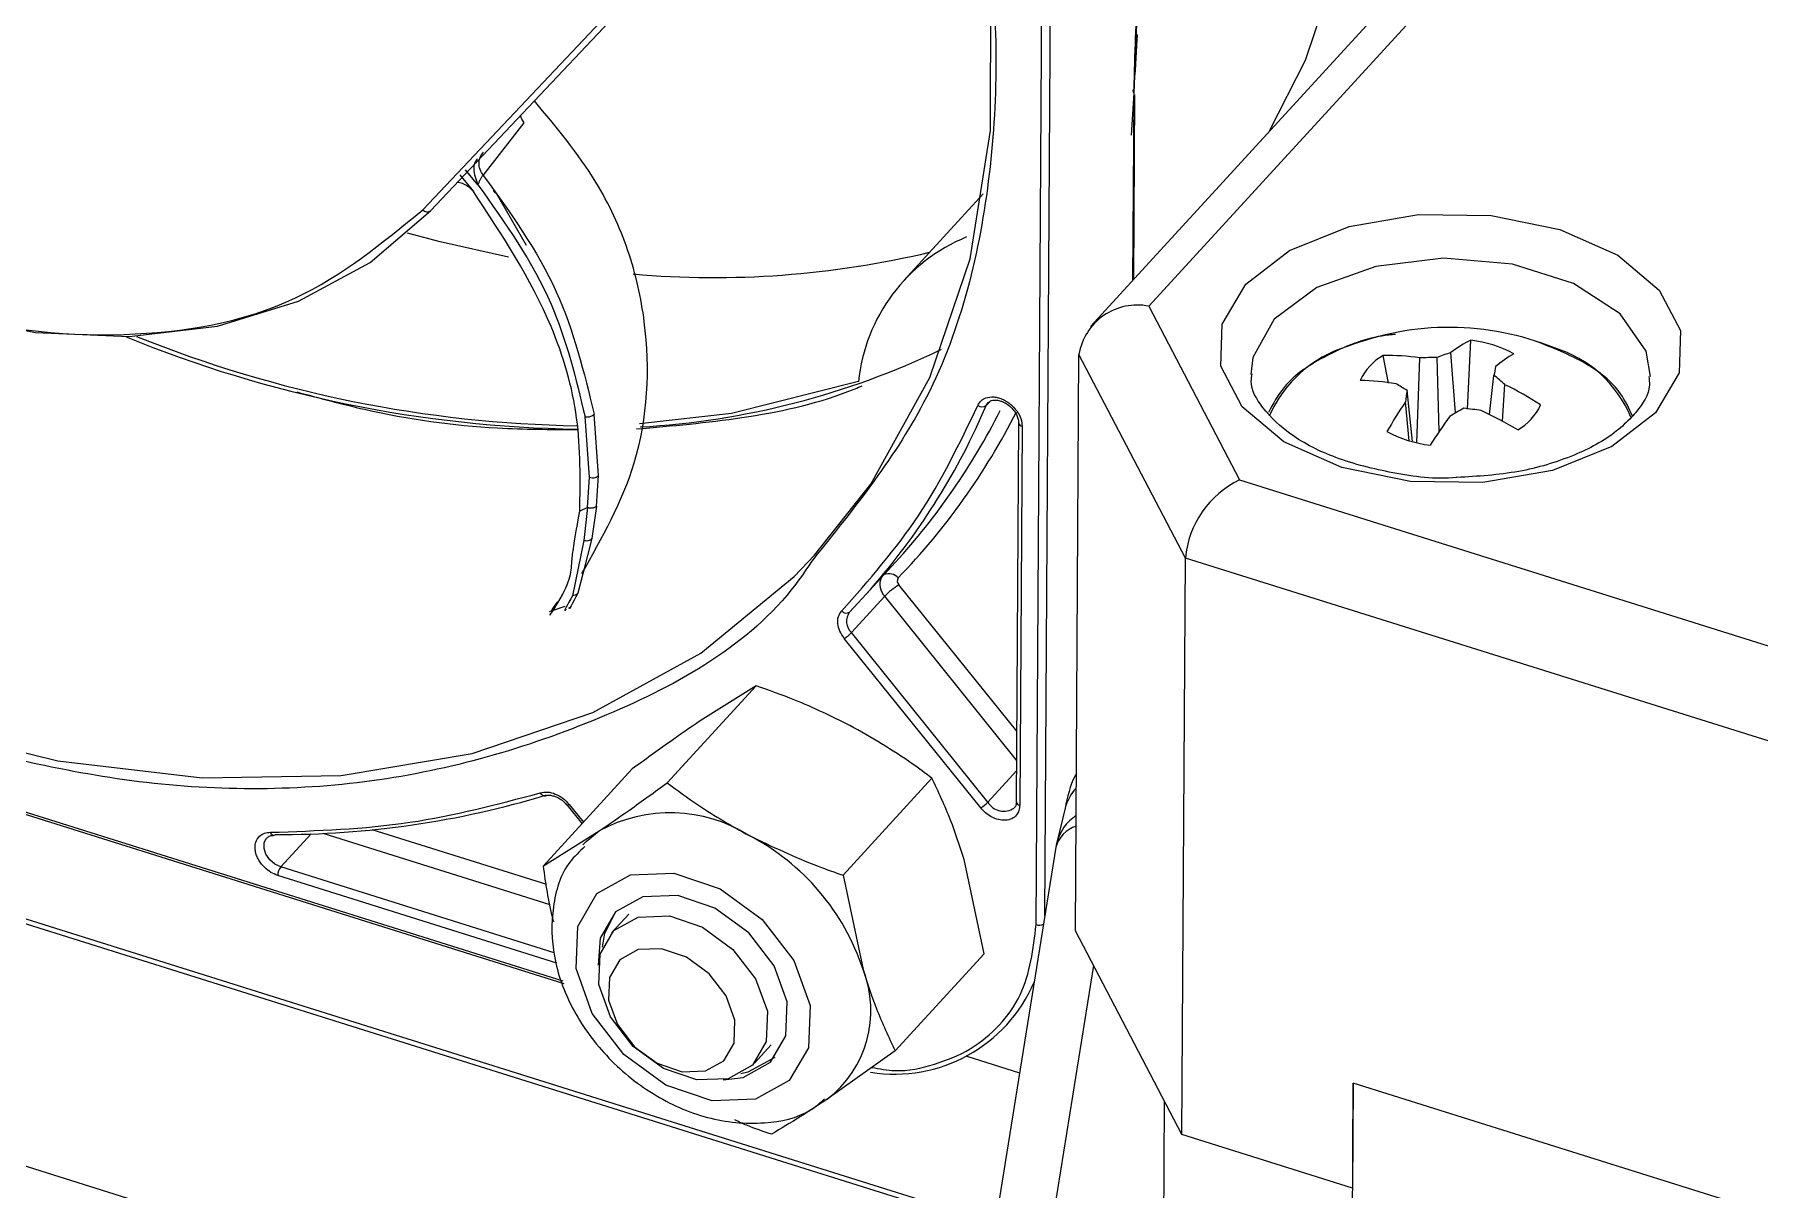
# Model space of a CAD drawing. Header units: millimetres. Extents: x -11 to 294, y 0 to 216.
# Drawn here: x 166.16 to 175.08, y 154.26 to 160.23 of the extents above; entities that cross this region are included whole.
import ezdxf

# ---------------------------------------------------------------- set-up
doc = ezdxf.new("R2010")
doc.units = ezdxf.units.MM

msp = doc.modelspace()

# ---------------------------------------------------------------- linework, layer by layer
at = {"color": 7, "linetype": 'Continuous', "lineweight": 25}
for p, q in [((176.9702, 164.5549), (171.6203, 158.7202)), ((177.1632, 164.5413), (171.922, 158.8251)), ((171.3397, 155.6276), (171.3928, 164.2977)), ((168.1679, 159.3232), (170.6543, 161.9564)), ((168.2079, 159.3176), (170.6944, 161.9508)), ((171.8655, 160.4657), (171.8454, 159.9268)), ((171.8454, 159.9268), (171.8313, 159.7086)), ((171.8446, 158.9648), (171.8504, 159.9178)), ((168.4809, 159.5017), (168.6929, 159.7737)), ((168.36, 159.5045), (168.43, 159.4174)), ((168.4529, 159.4532), (168.3895, 159.5302)), ((168.5469, 159.4097), (168.702, 159.1412)), ((171.0652, 159.4063), (170.6548, 158.9587)), ((171.922, 158.8251), (172.3921, 157.9266)), ((173.5704, 158.2934), (173.5877, 158.6493)), ((171.543, 155.5955), (171.5612, 158.5759)), ((172.1119, 157.5231), (171.5612, 158.5759)), ((173.162, 158.4273), (173.1345, 158.5705)), ((173.3083, 158.1192), (173.3239, 158.5577)), ((173.4241, 158.1775), (173.4141, 158.5596)), ((173.508, 158.2731), (173.4843, 158.5856)), ((173.6842, 158.2649), (173.7076, 158.4674)), ((173.2863, 158.1247), (173.2579, 158.3893)), ((173.7509, 158.2305), (173.7645, 158.4194)), ((169.0762, 157.9503), (169.0539, 158.2676)), ((173.2694, 158.1294), (173.2499, 158.3299)), ((169.0295, 157.9405), (169.0071, 158.2528)), ((171.2493, 158.2219), (171.2374, 156.2617)), ((171.267, 158.2046), (171.2551, 156.2445)), ((171.1288, 154.0815), (158.8883, 157.9253)), ((169.0198, 157.7843), (169.0295, 157.9405)), ((169.0663, 157.7917), (169.0762, 157.9503)), ((172.3921, 157.9266), (182.2414, 154.8337)), ((160.9884, 157.8065), (168.8978, 155.3228)), ((169.0198, 157.7843), (168.9798, 157.7648)), ((169.0198, 157.7843), (169.0015, 157.6133)), ((169.0663, 157.7917), (169.0424, 157.6233)), ((169.0015, 157.6132), (168.9424, 157.3281)), ((170.4398, 157.313), (170.612, 157.5008)), ((172.0937, 154.5428), (172.1119, 157.5231)), ((182.205, 154.3537), (172.1119, 157.5231)), ((168.995, 157.441), (168.9689, 157.3408)), ((168.8231, 157.2457), (168.9041, 157.274)), ((170.3844, 157.1372), (170.5566, 157.325)), ((171.0537, 156.2309), (170.3478, 157.1075)), ((171.0903, 156.2606), (170.3844, 157.1372)), ((169.4315, 156.3612), (169.8913, 156.8627)), ((169.8913, 156.8627), (169.6024, 156.6813)), ((168.7916, 155.9307), (169.2514, 156.4322)), ((170.3411, 155.8831), (170.801, 156.3846)), ((168.9146, 156.2451), (168.9145, 156.2452)), ((168.9146, 156.2451), (168.9919, 156.1491)), ((171.4896, 156.2294), (171.4471, 156.0526)), ((168.7916, 155.9307), (169.0805, 156.1121)), ((171.4421, 156.0276), (170.2056, 148.3464)), ((171.0707, 155.476), (170.9669, 155.9642)), ((170.3411, 155.8831), (170.4449, 155.395)), ((169.233, 155.6818), (169.1457, 155.5866)), ((172.0937, 154.5428), (171.543, 155.5955)), ((169.0856, 155.5572), (169.0743, 155.418)), ((170.6109, 154.9745), (171.0707, 155.476)), ((169.8827, 154.9108), (169.9701, 155.006)), ((170.6109, 154.9745), (170.2598, 154.7254)), ((170.9806, 154.9474), (171.2543, 154.8615)), ((172.9433, 148.8468), (172.9798, 154.8075)), ((172.9798, 154.8075), (172.9765, 154.2656)), ((181.3073, 152.1924), (172.9798, 154.8075)), ((171.9829, 151.231), (172.0042, 154.7138)), ((172.9765, 154.2656), (172.0937, 154.5428))]:
    msp.add_line(p, q, dxfattribs=at)
at = {"color": 8, "linetype": 'Continuous', "lineweight": 25}
for p, q in [((171.385, 155.6734), (171.4379, 164.3055)), ((171.8542, 160.2068), (171.8655, 160.4657)), ((171.8407, 158.9605), (171.8465, 159.9075)), ((171.0816, 158.3112), (171.1016, 158.333)), ((171.0816, 158.3112), (171.0917, 158.3267)), ((158.8607, 157.9106), (171.1252, 154.0593)), ((160.9976, 157.8166), (168.8927, 155.3373)), ((169.0424, 157.6233), (168.995, 157.441)), ((156.3719, 157.4384), (170.9331, 152.8659)), ((171.2397, 156.6271), (170.6298, 157.3844)), ((171.2388, 156.478), (170.5566, 157.325)), ((171.0903, 156.2606), (171.2384, 156.4222)), ((168.9249, 156.2489), (168.999, 156.1569)), ((168.8088, 155.8345), (167.9056, 156.1181)), ((167.4335, 155.9261), (167.59, 156.0969)), ((168.8274, 155.7304), (167.6519, 156.0995)), ((168.8606, 155.4288), (167.4176, 155.882)), ((168.8481, 155.4819), (167.4335, 155.9261)), ((171.6367, 155.4165), (170.5204, 148.4823))]:
    msp.add_line(p, q, dxfattribs=at)
at = {"color": 7, "linetype": 'Continuous', "lineweight": 25, "flags": 128}
for points in [[(172.2134, 164.8988), (172.4459, 164.4397), (172.7525, 163.6723), (172.9584, 162.9041), (173.0601, 162.149), (173.0556, 161.4207), (172.9451, 160.7322), (172.7306, 160.0961), (172.5433, 159.7268)], [(170.1942, 157.5383), (170.4856, 157.9057), (170.7907, 158.4562), (170.998, 159.0693), (171.1033, 159.7335), (171.105, 160.4366), (171.0028, 161.1654), (170.7987, 161.9063)], [(164.6691, 159.1966), (165.1634, 158.9573), (165.6664, 158.7869), (166.1659, 158.6895), (166.6498, 158.6676), (167.1065, 158.7217), (167.5249, 158.8504), (167.895, 159.0506), (168.2079, 159.3176)], [(174.6655, 158.4801), (174.5432, 158.2738), (174.3171, 158.1001), (174.0095, 157.976), (173.6504, 157.9136), (173.2751, 157.919), (172.9201, 157.9917), (172.6204, 158.1246), (172.4051, 158.3047), (172.2955, 158.5143), (172.3022, 158.7329), (172.4245, 158.9392), (172.6505, 159.1129), (172.9582, 159.237), (173.3172, 159.2994), (173.6926, 159.294), (174.0476, 159.2213), (174.3473, 159.0884), (174.5626, 158.9084), (174.6722, 158.6987), (174.6655, 158.4801)], [(168.6118, 159.0792), (168.2586, 159.1573), (168.089, 159.2021)], [(170.4211, 158.4349), (169.7636, 158.2704), (169.2888, 158.2165)], [(170.3744, 157.2437), (170.4828, 157.3608), (170.5087, 157.3905)], [(167.4058, 156.0933), (167.4025, 156.0905), (167.3991, 156.089), (167.3955, 156.0887), (167.3919, 156.0896), (167.3886, 156.0918), (167.3855, 156.0952), (167.3829, 156.0996), (167.3807, 156.1049)], [(168.9964, 156.0403), (169.0132, 156.0575), (169.0805, 156.1121)], [(170.1708, 155.2092), (170.1626, 154.9912), (170.0635, 154.821), (169.8886, 154.7244), (169.6646, 154.7162), (169.4255, 154.7976), (169.2078, 154.9563), (169.0446, 155.168), (168.9607, 155.4006), (168.969, 155.6185), (169.0681, 155.7888), (169.2429, 155.8853), (169.4669, 155.8935), (169.706, 155.8121), (169.9237, 155.6535), (170.0869, 155.4418), (170.1708, 155.2092)], [(169.721, 154.8251), (169.8255, 154.8379), (169.9662, 154.9156), (170.0459, 155.0525), (170.0525, 155.2279), (169.9851, 155.415), (169.8537, 155.5853), (169.6786, 155.713), (169.4862, 155.7785), (169.306, 155.7719), (169.1653, 155.6942), (169.0856, 155.5572)], [(169.0786, 155.3175), (169.0845, 155.4745), (169.1559, 155.5971), (169.2818, 155.6666), (169.4431, 155.6725), (169.6152, 155.6139), (169.7719, 155.4996), (169.8894, 155.3472), (169.9498, 155.1798), (169.9439, 155.0228), (169.8726, 154.9003), (169.7467, 154.8307), (169.5854, 154.8248), (169.4133, 154.8835), (169.2565, 154.9977), (169.139, 155.1501), (169.0786, 155.3175)], [(169.0973, 155.5112), (169.1095, 155.5833), (169.1663, 155.6951)], [(169.1867, 155.4459), (169.1332, 155.354), (169.1288, 155.2363), (169.1741, 155.1107), (169.2622, 154.9964), (169.3798, 154.9107), (169.5089, 154.8667), (169.6298, 154.8712), (169.7243, 154.9233), (169.7778, 155.0152), (169.7822, 155.133), (169.7369, 155.2585), (169.6488, 155.3729), (169.5312, 155.4585), (169.4021, 155.5025), (169.2812, 155.4981), (169.1867, 155.4459)], [(169.9891, 154.9407), (169.8494, 154.8639), (169.8119, 154.8561)]]:
    msp.add_lwpolyline(points, dxfattribs=at)
at = {"color": 8, "linetype": 'Continuous', "lineweight": 25, "flags": 128}
for points in [[(174.5163, 158.4611), (174.4938, 158.5919), (174.3595, 158.7863), (174.1195, 158.9427), (173.8027, 159.0421), (173.4473, 159.0727), (173.0962, 159.0308), (172.7918, 158.9213), (172.5708, 158.7575), (172.4598, 158.5591), (172.4497, 158.4723)], [(165.5192, 156.6631), (166.2801, 156.4752), (167.0271, 156.3867), (167.7461, 156.3993), (168.4238, 156.5128), (169.0475, 156.7249), (169.6058, 157.0319), (170.0881, 157.4279), (170.1942, 157.5383)], [(168.7755, 156.3088), (168.779, 156.3038), (168.783, 156.2996), (168.7873, 156.2964), (168.7917, 156.2943), (168.7961, 156.2935), (168.8004, 156.2939), (168.8014, 156.2942)], [(168.9249, 156.2489), (168.9211, 156.2468), (168.9181, 156.2454), (168.9159, 156.2448), (168.9147, 156.245), (168.9146, 156.2451)], [(167.4335, 155.9261), (167.4031, 155.9407), (167.3765, 155.9633), (167.357, 155.9914), (167.3468, 156.0214), (167.3473, 156.0497), (167.3584, 156.0729), (167.3605, 156.0753)]]:
    msp.add_lwpolyline(points, dxfattribs=at)
at = {"color": 7, "linetype": 'Continuous', "lineweight": 25}
for centre, radius, start, end in [((168.1909, 159.3415), 0.0294, 218.57111, 305.41943), ((171.323, 158.3435), 0.9066, 112.20115, 174.21797), ((169.6754, 163.7711), 4.7978, 264.98716, 283.40974), ((171.8624, 158.5257), 0.3053, 78.7456, 170.53647), ((173.4756, 157.2653), 1.4501, 67.95397, 111.34415), ((169.0586, 164.5817), 6.3926, 247.70253, 269.16732), ((169.0741, 164.5907), 6.3847, 248.04251, 269.04792), ((173.1343, 158.002), 0.6416, 106.89662, 156.54892), ((173.8391, 158.1259), 0.5807, 115.65342, 127.65495), ((173.5099, 158.0118), 0.6423, 62.08918, 83.04471), ((169.0554, 162.3484), 4.1545, 273.26827, 295.61082), ((173.2689, 158.3283), 0.277, 119.01666, 155.94889), ((173.1456, 157.3288), 1.2418, 81.7425, 90.51069), ((173.4034, 156.9071), 1.6525, 89.62939, 92.75654), ((173.8665, 157.4453), 1.2026, 108.52931, 112.09902), ((174.1407, 158.0047), 0.6627, 119.87302, 129.90809), ((173.8381, 158.0102), 0.6261, 22.67278, 73.12377), ((172.9818, 157.1019), 1.3397, 80.58461, 88.53967), ((181.465, 157.1428), 7.8697, 169.97287, 170.30975), ((172.8312, 157.3721), 1.4028, 48.2959, 51.33862), ((172.601, 157.3623), 1.2191, 57.39361, 60.52039), ((176.4896, 157.923), 3.2652, 171.79075, 172.84159), ((173.0069, 156.868), 1.7264, 56.92989, 63.97251), ((168.0237, 159.8684), 3.5078, 317.55105, 333.16866), ((168.0826, 159.8786), 3.5378, 315.97586, 333.1281), ((171.0602, 158.3402), 0.036, 232.31943, 306.47508), ((174.8204, 157.2438), 1.9095, 145.33184, 150.75491), ((175.5718, 156.7049), 2.6041, 143.40432, 147.43224), ((174.3899, 156.7318), 1.7757, 118.17729, 120.78475), ((173.3465, 156.3964), 1.9117, 81.12439, 83.84777), ((172.7871, 156.4395), 2.0339, 59.13971, 65.16042), ((173.6959, 158.4277), 0.2771, 299.02131, 335.94425), ((173.455, 158.7445), 0.6426, 242.09356, 263.04032), ((172.6088, 157.4771), 0.499, 115.74603, 174.7055), ((170.8348, 157.0572), 0.3862, 122.06555, 136.08409), ((170.6487, 157.4041), 0.0273, 144.58519, 226.09566), ((170.3575, 157.2675), 0.0292, 218.06313, 305.39219), ((170.4412, 157.1962), 0.0819, 144.58434, 226.09552), ((170.2457, 157.2706), 0.1924, 302.04193, 316.1077), ((167.4264, 160.848), 4.7548, 269.75149, 286.88728), ((169.4475, 155.438), 0.7675, 57.91174, 118.57191), ((170.9508, 156.395), 0.1937, 302.08917, 316.06046), ((169.3023, 155.0205), 1.2024, 18.1424, 62.62069), ((171.7704, 155.9748), 0.3326, 166.47323, 170.85866), ((167.4916, 155.8804), 0.0739, 141.78773, 178.7871), ((169.9083, 155.1829), 0.577, 307.53697, 21.55683), ((170.6074, 155.6407), 0.7862, 260.94002, 336.76795)]:
    msp.add_arc(centre, radius, start, end, dxfattribs=at)
at = {"color": 8, "linetype": 'Continuous', "lineweight": 25}
for centre, radius, start, end in [((167.8165, 159.7043), 3.5499, 319.32338, 336.89409), ((171.27, 158.2252), 0.0209, 188.47086, 261.73892), ((170.618, 157.3861), 0.0866, 156.25142, 224.84742), ((170.5775, 157.3762), 0.0657, 41.81601, 111.18037), ((171.7093, 156.1752), 0.2263, 135.64144, 166.16304), ((171.1726, 156.3099), 0.0959, 210.92037, 304.13008), ((171.2582, 156.2653), 0.021, 189.65208, 261.65078), ((171.5951, 155.9858), 0.1586, 107.91478, 164.724), ((171.6771, 155.9931), 0.2376, 123.29972, 165.49766), ((171.3555, 155.676), 0.0509, 251.94822, 296.36838)]:
    msp.add_arc(centre, radius, start, end, dxfattribs=at)
at = {"color": 7, "linetype": 'Continuous', "lineweight": 25}
for points, knots in [([(170.8108, 161.8897), (170.9211, 161.5035), (171.1431, 160.7264), (171.1467, 159.5119), (170.8713, 158.3673), (170.4022, 157.7844), (170.186, 157.5158)], [0, 0, 0, 0, 0.258703, 0.520662, 0.779115, 1, 1, 1, 1]), ([(171.8622, 160.2299), (171.8619, 160.221), (171.8581, 160.1272), (171.8509, 160.0336), (171.8444, 159.9488)], [0, 0, 0, 0, 0.094152, 1, 1, 1, 1]), ([(171.8465, 159.9075), (171.8479, 159.9996), (171.8495, 160.0994), (171.8539, 160.1991), (171.8542, 160.2068)], [0, 0, 0, 0, 0.9231236, 1, 1, 1, 1]), ([(168.9908, 157.4428), (169.0954, 157.6282), (169.3209, 158.0277), (169.3512, 158.631), (169.2406, 159.1195), (169.056, 159.5154), (168.8584, 159.7511), (168.7451, 159.8864)], [0, 0, 0, 0, 0.237851, 0.512668, 0.654423, 0.801663, 1, 1, 1, 1]), ([(171.8444, 159.9488), (171.8433, 159.9471), (171.841, 159.9439), (171.8401, 159.9379), (171.8415, 159.9318), (171.8441, 159.9285), (171.8454, 159.9268)], [0, 0, 0, 0, 0.250828, 0.488237, 0.732493, 1, 1, 1, 1]), ([(168.4809, 159.5017), (168.4746, 159.5115), (168.4624, 159.5306), (168.4569, 159.564), (168.4624, 159.5965), (168.4754, 159.613), (168.4818, 159.6212)], [0, 0, 0, 0, 0.265334, 0.52012, 0.763368, 1, 1, 1, 1]), ([(168.4503, 159.5868), (168.4448, 159.5798), (168.4334, 159.565), (168.4283, 159.5164), (168.4424, 159.4802), (168.4529, 159.4532)], [0, 0, 0, 0, 0.186276, 0.390875, 1, 1, 1, 1]), ([(168.43, 159.4174), (168.4229, 159.4253), (168.4087, 159.4411), (168.3815, 159.4565), (168.36, 159.465), (168.3482, 159.4645), (168.3466, 159.4644)], [0, 0, 0, 0, 0.323488, 0.64093, 0.950922, 1, 1, 1, 1]), ([(168.9798, 157.7648), (168.9824, 157.926), (168.9878, 158.2516), (168.8182, 158.83), (168.5787, 159.1924), (168.43, 159.4174)], [0, 0, 0, 0, 0.270808, 0.5471895, 1, 1, 1, 1]), ([(168.4809, 159.5017), (168.4797, 159.5007), (168.4771, 159.4985), (168.4735, 159.494), (168.4697, 159.4883), (168.4658, 159.4816), (168.462, 159.4744), (168.4575, 159.465), (168.4547, 159.4578), (168.4529, 159.4532)], [0, 0, 0, 0, 0.0779484, 0.1809817, 0.3052564, 0.4442932, 0.590693, 0.7370174, 1, 1, 1, 1]), ([(168.4529, 159.4532), (168.5945, 159.2541), (168.8549, 158.8879), (168.9594, 158.4519), (169.0071, 158.2528)], [0, 0, 0, 0, 0.543544, 1, 1, 1, 1]), ([(168.4809, 159.5017), (168.6211, 159.3076), (168.892, 158.9329), (169.0013, 158.4841), (169.0539, 158.2676)], [0, 0, 0, 0, 0.517792, 1, 1, 1, 1]), ([(164.6611, 159.2034), (164.9765, 159.052), (165.5964, 158.7544), (166.5871, 158.6307), (167.512, 158.7869), (167.9586, 159.1521), (168.1679, 159.3232)], [0, 0, 0, 0, 0.27773, 0.545802, 0.78715, 1, 1, 1, 1]), ([(173.1988, 158.6796), (173.1749, 158.6772), (173.0507, 158.6645), (172.849, 158.5804), (172.634, 158.4476), (172.5654, 158.3203), (172.5408, 158.2748)], [0, 0, 0, 0, 0.08958, 0.465641, 0.809054, 1, 1, 1, 1]), ([(174.4242, 158.2566), (174.4057, 158.2967), (174.3535, 158.4101), (174.1728, 158.5465), (174.0121, 158.6093), (173.9258, 158.643)], [0, 0, 0, 0, 0.201888, 0.571168, 1, 1, 1, 1]), ([(173.516, 157.9391), (173.5149, 157.939), (173.4049, 157.9277), (173.1904, 157.9576), (172.9006, 158.0275), (172.6656, 158.1439), (172.519, 158.2804), (172.4443, 158.4013), (172.4552, 158.4624), (172.4575, 158.4748)], [0, 0, 0, 0, 0.002518, 0.258077, 0.496527, 0.699844, 0.856799, 0.970892, 1, 1, 1, 1]), ([(174.5081, 158.4624), (174.51, 158.4469), (174.5182, 158.3812), (174.4691, 158.3086), (174.4281, 158.261), (174.4195, 158.251)], [0, 0, 0, 0, 0.195727, 0.831131, 1, 1, 1, 1]), ([(167.5158, 158.3821), (167.6325, 158.3503), (167.9724, 158.2578), (168.46, 158.189), (168.8285, 158.1878), (168.9656, 158.1874)], [0, 0, 0, 0, 0.247167, 0.719803, 1, 1, 1, 1]), ([(169.2738, 158.1905), (169.4556, 158.2064), (169.8246, 158.2386), (170.217, 158.322), (170.4156, 158.4031), (170.4401, 158.4131)], [0, 0, 0, 0, 0.4598905, 0.9334154, 1, 1, 1, 1]), ([(171.0382, 158.3117), (171.0431, 158.3202), (171.0529, 158.3374), (171.083, 158.3543), (171.1153, 158.3575), (171.1455, 158.352), (171.1699, 158.3428), (171.1935, 158.3294), (171.221, 158.3075), (171.2456, 158.2774), (171.2638, 158.2401), (171.266, 158.2161), (171.267, 158.2046)], [0, 0, 0, 0, 0.088786, 0.178575, 0.303781, 0.378837, 0.458844, 0.541539, 0.626498, 0.7805, 0.894712, 1, 1, 1, 1]), ([(169.0071, 158.2528), (169.0122, 158.2524), (169.0226, 158.2516), (169.0364, 158.2551), (169.0475, 158.2602), (169.052, 158.2653), (169.0539, 158.2676)], [0, 0, 0, 0, 0.299593, 0.608703, 0.825277, 1, 1, 1, 1]), ([(170.3345, 157.2495), (170.4753, 157.4092), (170.7588, 157.7307), (170.9446, 158.1171), (171.0382, 158.3117)], [0, 0, 0, 0, 0.496558, 1, 1, 1, 1]), ([(171.0927, 158.3257), (171.0964, 158.3294), (171.1056, 158.3384), (171.1263, 158.3406), (171.1468, 158.3382), (171.1664, 158.3318), (171.1868, 158.3213), (171.2101, 158.3036), (171.2275, 158.2833), (171.2396, 158.2626), (171.246, 158.246), (171.2497, 158.2314), (171.249, 158.2237), (171.2489, 158.2221)], [0, 0, 0, 0, 0.069502, 0.1693999, 0.2641415, 0.3482423, 0.4454925, 0.5732061, 0.7392759, 0.8020531, 0.8954448, 0.9789836, 1, 1, 1, 1]), ([(174.4195, 158.251), (174.3941, 158.2265), (174.308, 158.1434), (174.1103, 158.0416), (173.8303, 157.9578), (173.6234, 157.9455), (173.516, 157.9391)], [0, 0, 0, 0, 0.108098, 0.366183, 0.671056, 1, 1, 1, 1]), ([(169.0293, 157.9405), (169.0344, 157.9394), (169.0445, 157.9371), (169.0584, 157.939), (169.0697, 157.9431), (169.0741, 157.948), (169.0762, 157.9503)], [0, 0, 0, 0, 0.305401, 0.610918, 0.823763, 1, 1, 1, 1]), ([(168.8275, 157.2352), (168.8274, 157.235), (168.8183, 157.2135), (168.9399, 157.4005), (168.9302, 157.4975), (168.9629, 157.6741), (168.9798, 157.7648)], [0, 0, 0, 0, 0.001236, 0.1238, 0.550323, 1, 1, 1, 1]), ([(169.0663, 157.7917), (169.0652, 157.7905), (169.063, 157.7878), (169.0584, 157.785), (169.0529, 157.7827), (169.0467, 157.7812), (169.04, 157.7806), (169.0331, 157.781), (169.0262, 157.7821), (169.0219, 157.7836), (169.0198, 157.7843)], [0, 0, 0, 0, 0.0968873, 0.2047066, 0.3232839, 0.4511337, 0.5859887, 0.7251656, 0.8645353, 1, 1, 1, 1]), ([(169.0424, 157.6233), (169.0399, 157.6205), (169.0346, 157.6146), (169.0233, 157.6111), (169.0119, 157.6105), (169.005, 157.6124), (169.0015, 157.6133)], [0, 0, 0, 0, 0.247558, 0.524997, 0.760155, 1, 1, 1, 1]), ([(168.8645, 157.2961), (168.8529, 157.282), (168.8408, 157.2673), (168.8336, 157.2499), (168.8334, 157.2493)], [0, 0, 0, 0, 0.964998, 1, 1, 1, 1]), ([(168.9689, 157.3408), (168.9671, 157.3386), (168.9634, 157.3343), (168.9543, 157.3291), (168.9468, 157.3285), (168.9422, 157.3281)], [0, 0, 0, 0, 0.274467, 0.55311, 1, 1, 1, 1]), ([(170.3478, 157.1075), (170.3392, 157.1197), (170.3228, 157.1431), (170.3126, 157.1827), (170.3138, 157.221), (170.3278, 157.2402), (170.3345, 157.2495)], [0, 0, 0, 0, 0.287204, 0.549298, 0.782686, 1, 1, 1, 1]), ([(170.3772, 156.6575), (170.2829, 156.7034), (170.1245, 156.7805), (169.9585, 156.839), (169.8913, 156.8627)], [0, 0, 0, 0, 0.595411, 1, 1, 1, 1]), ([(169.6024, 156.6813), (169.5503, 156.6456), (169.4319, 156.5645), (169.3161, 156.4797), (169.2514, 156.4322)], [0, 0, 0, 0, 0.4405864, 1, 1, 1, 1]), ([(170.801, 156.3846), (170.7674, 156.4098), (170.6329, 156.5108), (170.4868, 156.5946), (170.3772, 156.6575)], [0, 0, 0, 0, 0.249472, 1, 1, 1, 1]), ([(170.9669, 155.9642), (170.945, 156.0326), (170.8989, 156.1764), (170.8347, 156.313), (170.801, 156.3846)], [0, 0, 0, 0, 0.475774, 1, 1, 1, 1]), ([(171.548, 156.4101), (171.5456, 156.4057), (171.5152, 156.35), (171.5019, 156.2872), (171.4896, 156.2294)], [0, 0, 0, 0, 0.078802, 1, 1, 1, 1]), ([(167.3807, 156.1049), (167.6222, 156.113), (168.0949, 156.1289), (168.552, 156.2497), (168.7755, 156.3088)], [0, 0, 0, 0, 0.5109577, 1, 1, 1, 1]), ([(168.7755, 156.3088), (168.7879, 156.311), (168.8141, 156.3156), (168.8545, 156.3038), (168.8937, 156.2827), (168.9143, 156.2603), (168.9249, 156.2489)], [0, 0, 0, 0, 0.219916, 0.464727, 0.726897, 1, 1, 1, 1]), ([(168.8017, 156.2934), (168.8072, 156.2948), (168.8196, 156.2981), (168.8387, 156.2949), (168.8583, 156.2888), (168.8786, 156.278), (168.8985, 156.2638), (168.909, 156.2504), (168.9136, 156.2445)], [0, 0, 0, 0, 0.130945, 0.294145, 0.439041, 0.606589, 0.826566, 1, 1, 1, 1]), ([(169.0805, 156.1121), (169.1326, 156.1478), (169.251, 156.2289), (169.3668, 156.3137), (169.4315, 156.3612)], [0, 0, 0, 0, 0.440596, 1, 1, 1, 1]), ([(169.4315, 156.3612), (169.4848, 156.3216), (169.6198, 156.2212), (169.7665, 156.1384), (169.8552, 156.0883)], [0, 0, 0, 0, 0.394685, 1, 1, 1, 1]), ([(171.2551, 156.2445), (171.2543, 156.2352), (171.2528, 156.2173), (171.2388, 156.192), (171.2146, 156.1726), (171.1807, 156.1652), (171.1434, 156.169), (171.1085, 156.1837), (171.0774, 156.2045), (171.0617, 156.2221), (171.0537, 156.2309)], [0, 0, 0, 0, 0.103955, 0.201077, 0.317359, 0.443049, 0.581829, 0.734683, 0.866353, 1, 1, 1, 1]), ([(171.237, 156.262), (171.2369, 156.258), (171.2367, 156.2489), (171.2332, 156.237), (171.2272, 156.2327), (171.2255, 156.2315)], [0, 0, 0, 0, 0.356343, 0.817963, 1, 1, 1, 1]), ([(167.4176, 155.882), (167.4057, 155.8867), (167.3812, 155.8964), (167.3472, 155.9234), (167.3226, 155.9539), (167.3079, 155.9844), (167.3014, 156.0083), (167.2998, 156.0315), (167.3043, 156.0585), (167.3203, 156.0846), (167.3493, 156.1023), (167.3699, 156.104), (167.3807, 156.1049)], [0, 0, 0, 0, 0.119501, 0.243378, 0.39938, 0.480106, 0.556818, 0.628148, 0.69511, 0.809504, 0.90042, 1, 1, 1, 1]), ([(167.3615, 156.0744), (167.3653, 156.0781), (167.3745, 156.087), (167.3884, 156.0894), (167.3961, 156.0885), (167.3965, 156.0885)], [0, 0, 0, 0, 0.40388, 0.974725, 1, 1, 1, 1]), ([(169.0068, 156.0308), (168.9788, 156.0055), (168.8893, 155.9242), (168.8302, 155.7153), (168.8352, 155.4533), (168.9331, 155.1856), (169.1094, 154.9405), (169.3496, 154.7429), (169.6332, 154.615), (169.9173, 154.5889), (170.1359, 154.6322), (170.2223, 154.706), (170.2458, 154.7261)], [0, 0, 0, 0, 0.045687, 0.146465, 0.250414, 0.364601, 0.488442, 0.615761, 0.741197, 0.861961, 0.962404, 1, 1, 1, 1]), ([(169.8552, 156.0883), (169.9733, 156.0319), (170.1323, 155.956), (170.2984, 155.898), (170.3411, 155.8831)], [0, 0, 0, 0, 0.74295, 1, 1, 1, 1]), ([(168.8449, 155.6412), (168.8432, 155.648), (168.8188, 155.7431), (168.8047, 155.8404), (168.7916, 155.9307)], [0, 0, 0, 0, 0.071607, 1, 1, 1, 1]), ([(170.4906, 154.8892), (170.5298, 154.8818), (170.638, 154.8614), (170.8145, 154.9002), (171.0018, 154.9761), (171.1544, 155.101), (171.3028, 155.3112), (171.325, 155.5014), (171.3397, 155.6276)], [0, 0, 0, 0, 0.092682, 0.255266, 0.41158, 0.562217, 0.70965, 1, 1, 1, 1]), ([(170.4449, 155.395), (170.4668, 155.3265), (170.5129, 155.1828), (170.5772, 155.0462), (170.6109, 154.9745)], [0, 0, 0, 0, 0.475776, 1, 1, 1, 1]), ([(170.2598, 154.7254), (170.2128, 154.6942), (170.1181, 154.6313), (170.0203, 154.5733), (169.9709, 154.544)], [0, 0, 0, 0, 0.495908, 1, 1, 1, 1]), ([(169.9709, 154.544), (169.928, 154.5583), (169.8634, 154.5797), (169.8017, 154.6081), (169.781, 154.6176)], [0, 0, 0, 0, 0.665425, 1, 1, 1, 1])]:
    msp.add_open_spline(points, degree=3, knots=knots, dxfattribs=at)
at = {"color": 8, "linetype": 'Continuous', "lineweight": 25}
for points, knots in [([(168.6929, 159.7737), (168.684, 159.7853), (168.6749, 159.7971), (168.6744, 159.8112), (168.6743, 159.8115)], [0, 0, 0, 0, 0.980664, 1, 1, 1, 1]), ([(168.5348, 159.4254), (168.5345, 159.4238), (168.5329, 159.4164), (168.5408, 159.4127), (168.5469, 159.4097)], [0, 0, 0, 0, 0.214708, 1, 1, 1, 1]), ([(170.186, 157.5158), (170.1569, 157.4725), (169.9062, 157.0993), (169.1141, 156.6609), (167.9492, 156.3181), (166.6975, 156.3144), (165.8995, 156.5179), (165.5035, 156.6188)], [0, 0, 0, 0, 0.031037, 0.267367, 0.510029, 0.756809, 1, 1, 1, 1]), ([(168.9424, 157.3281), (168.917, 157.2831), (168.8908, 157.2367), (168.9094, 157.2576), (168.91, 157.2583)], [0, 0, 0, 0, 0.970147, 1, 1, 1, 1]), ([(168.9689, 157.3408), (168.9433, 157.2916), (168.9172, 157.2415), (168.9271, 157.2689), (168.9273, 157.2695)], [0, 0, 0, 0, 0.980819, 1, 1, 1, 1])]:
    msp.add_open_spline(points, degree=3, knots=knots, dxfattribs=at)

doc.saveas('drawing.dxf')
